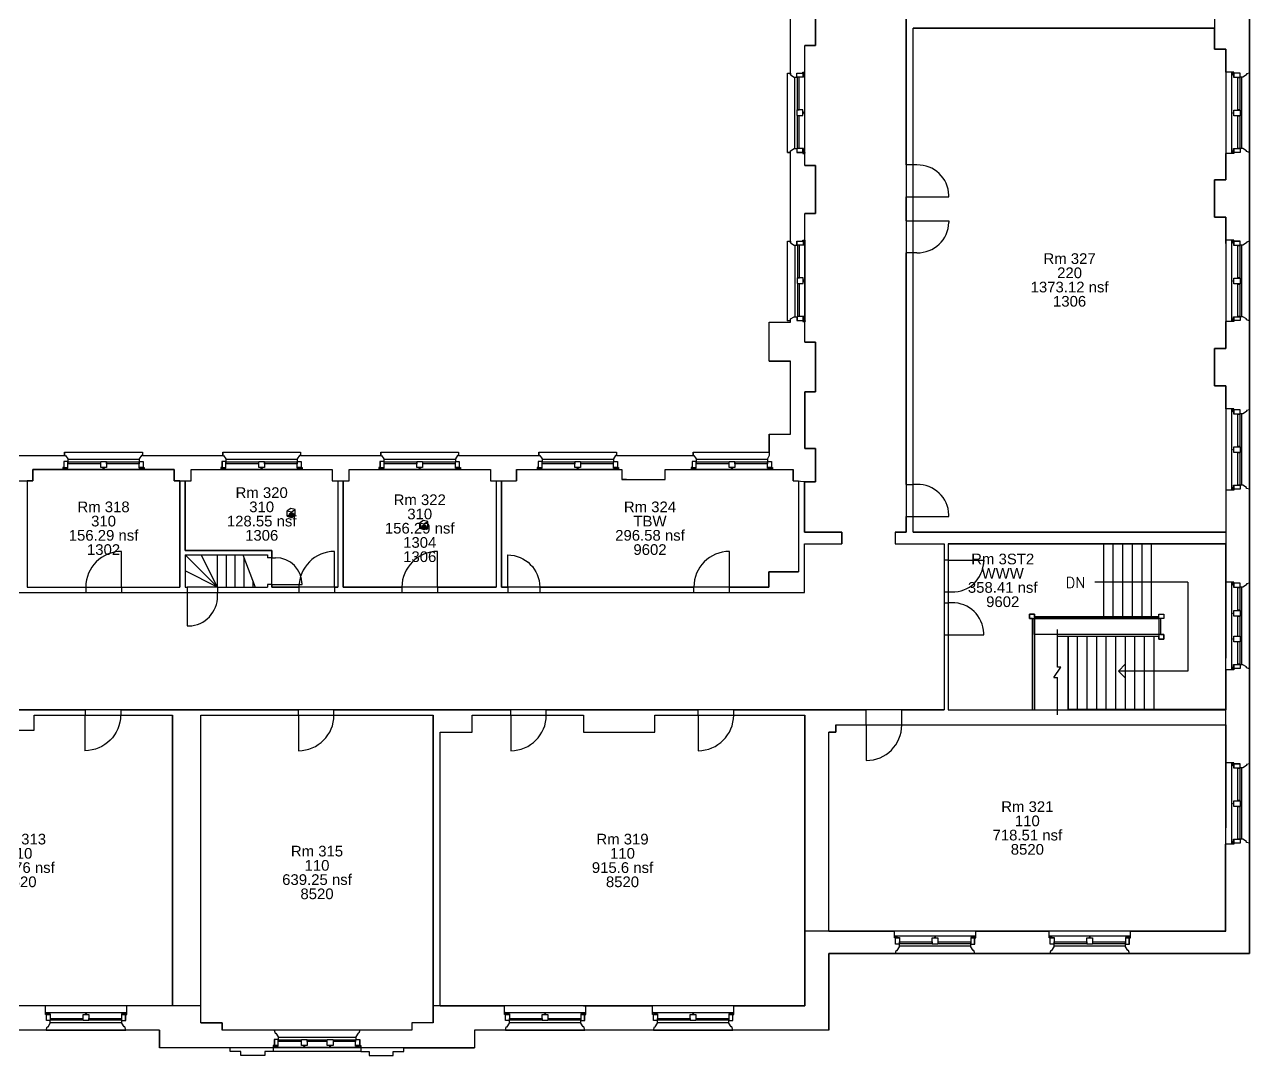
# Model space of a CAD drawing. Header units: inches. Extents: x -4320 to 3948, y 668 to 3074.
# Drawn here: x 2570 to 3948, y 668 to 1827 of the extents above; entities that cross this region are included whole.
import ezdxf

# ---------------------------------------------------------------- set-up
doc = ezdxf.new("R2010")
doc.units = ezdxf.units.IN
doc.header["$LTSCALE"] = 48
doc.header["$MEASUREMENT"] = 0
doc.layers.get('0').update_dxf_attribs({"linetype": 'CONTINUOUS'})
for name, color, linetype in [('BACKGRN', 7, 'CONTINUOUS'), ('DOORS', 7, 'CONTINUOUS'), ('STEP', 7, 'CONTINUOUS'), ('STEP-RAIL', 7, 'CONTINUOUS'), ('triGrossAreaLayer', 7, 'CONTINUOUS'), ('triHiddenItemLayer', 7, 'CONTINUOUS'), ('triLabelLayer', 7, 'CONTINUOUS'), ('triMeasuredGrossAreaLayer', 7, 'CONTINUOUS'), ('triSpaceLayer', 7, 'CONTINUOUS'), ('WNDW', 7, 'CONTINUOUS')]:
    doc.layers.add(name, color=color, linetype=linetype)
doc.styles.add('SIMPLEX', font='SIMPLEX')

# ---------------------------------------------------------------- blocks, each defined once
blk = doc.blocks.new('MUL')
for p, q in [((-1.1, 7.1), (-1.1, 9.2)), ((4.4, 7.1), (-1.1, 7.1)), ((-0.1, 8.5), (1.4, 8.5)), ((1.4, 8.5), (1.4, 8.3)), ((2.5, 7.7), (2.5, 7.6)), ((2.5, 7.6), (4.4, 7.6)), ((4.4, 7.6), (4.4, 7.1))]:
    blk.add_line(p, q)
blk.add_lwpolyline([(0, 0), (0, 7), (4.4, 7), (4.4, 0)], close=True)
for centre, radius, start, end in [((-0.9, 8.4), 0.796, 2.6497, 104.9077), ((1.4, 7.7), 0.61, 26.6521, 89.7021), ((2.4, 8.2), 0.509, 208.9058, 273.9499)]:
    blk.add_arc(centre, radius, start, end)
blk = doc.blocks.new('CEN-MUL')
for p, q in [((-1.2, 7.1), (-1.2, 7)), ((-1.2, 7), (1.2, 7)), ((-0.2, 7.9), (-0.2, 7.7)), ((-0.2, 7.9), (0.2, 7.9)), ((0.2, 7.9), (0.2, 7.7)), ((1.2, 7.1), (1.2, 7))]:
    blk.add_line(p, q)
blk.add_lwpolyline([(-3.2, 0), (-3.2, 7), (3.2, 7), (3.2, 0)], close=True)
for centre, radius, start, end in [((-1.2, 7.7), 0.509, 266.0501, 331.0942), ((-0.2, 7.1), 0.61, 90.2979, 153.3479), ((0.2, 7.1), 0.61, 26.6521, 89.7021), ((1.2, 7.7), 0.509, 208.9058, 273.9499)]:
    blk.add_arc(centre, radius, start, end)
blk = doc.blocks.new('WIN-7-5')
at = {"layer": 'WNDW'}
for p, q in [((-90.1, 2.2), (1.1, 2.2)), ((-84.6, -9), (-4.4, -9))]:
    blk.add_line(p, q, dxfattribs=at)
for points in [[(-84.4, -6.5), (-84.4, -4.4), (-47.9, -4.4), (-47.9, -6.5)], [(-41.1, -6.5), (-41.1, -4.4), (-4.6, -4.4), (-4.6, -6.5)]]:
    blk.add_lwpolyline(points, close=True, dxfattribs=at)
for name, p in [('MUL', (-89, -7)), ('CEN-MUL', (-44.5, -7))]:
    blk.add_blockref(name, p, dxfattribs=at)
at = {"layer": 'WNDW', "xscale": -1}
blk.add_blockref('MUL', (0, -7), dxfattribs=at)
blk = doc.blocks.new('DL36')
for p, q in [((0, 40), (1.8, 40)), ((0, 0), (0, 40)), ((36, 4), (36, 0))]:
    blk.add_line(p, q)
blk.add_arc((0.8, 4.9), 35.1, 358.5905, 88.5203)
blk = doc.blocks.new('DL40')
blk.add_line((0, 0), (0, 40))
blk.add_arc((0, 0), 40, 0, 90)
blk = doc.blocks.new('DR40')
blk.add_line((0, 0), (0, 40))
blk.add_arc((0, 0), 40, 90, 180)
blk = doc.blocks.new('DR36')
for p, q in [((0, 40), (-1.8, 40)), ((0, 0), (0, 40)), ((-36, 4), (-36, 0))]:
    blk.add_line(p, q)
blk.add_arc((-0.8, 4.9), 35.1, 91.4797, 181.4095)
blk = doc.blocks.new('DR34')
for p, q in [((0, 37.8), (-1.7, 37.8)), ((0, 0), (0, 37.8)), ((-34, 3.8), (-34, 0))]:
    blk.add_line(p, q)
blk.add_arc((-0.8, 4.6), 33.2, 91.4797, 181.4095)
blk = doc.blocks.new('DR30')
for p, q in [((0, 34), (-1.75, 34)), ((0, 0), (0, 34)), ((-30, 0), (-30, 4))]:
    blk.add_line(p, q)
blk.add_arc((0, 4), 30, 90, 180)
blk = doc.blocks.new('TRGA_TriRefBlock')
h = blk.add_hatch(color=4)
h.dxf.hatch_style = 1
h.paths.add_polyline_path([(4.8, 1.8), (2.4, 2.5), (2.4, -0.6), (4.8, -1.3)])
h.paths.add_polyline_path([(7, 3.1), (4.8, 1.8), (4.8, -1.3), (7, 0)])
h.paths.add_polyline_path([(7, 3.1), (4.8, 3.7), (4.8, 1.8)])
h.paths.add_polyline_path([(4.8, 3.7), (4.6, 3.7), (2.4, 2.5), (4.8, 1.8)])
for points in [[(0, 0), (4.8, -1.3), (9.2, 1.2), (9.2, 7.5), (4.3, 8.8), (0, 6.3), (4.8, 5), (9.2, 7.5)], [(0, 0), (0, 6.3)], [(2.4, 1.4), (0, 0)], [(2.4, 2.5), (2.4, -0.6), (4.8, -1.3), (4.8, 1.8), (7, 3.1), (7, 0), (4.8, -1.3)], [(2.4, 2.5), (2.4, -0.6)], [(4.8, 5), (4.8, -1.3)], [(7, 3.1), (7, 0)], [(9.2, 1.2), (7, 1.8)]]:
    blk.add_lwpolyline(points)
blk.add_lwpolyline([(2.4, 2.5), (4.8, 1.8), (7, 3.1), (4.6, 3.7)], close=True)

msp = doc.modelspace()

# ---------------------------------------------------------------- linework, layer by layer
for points in [[(3428.2, 1772.4), (3431.7, 1772.3), (3431.7, 1770.4), (3435.7, 1767.9), (3438.7, 1767.9), (3438.7, 1772.3), (3445.6, 1772.3), (3445.6, 1773.4), (3447.7, 1773.4)], [(3947.7, 1772.4), (3944.2, 1771.4), (3944.2, 1770.4), (3940.2, 1767.9), (3937.2, 1767.9), (3937.2, 1772.3), (3930.2, 1772.3), (3930.2, 1773.4), (3921.2, 1773.4)], [(3428.2, 1683), (3431.7, 1683.1), (3431.7, 1685), (3435.7, 1687.5), (3438.7, 1687.5), (3438.7, 1683.1), (3445.6, 1683.1), (3445.6, 1681.9), (3447.7, 1681.9)], [(3947.7, 1683), (3944.2, 1684), (3944.2, 1685), (3940.2, 1687.5), (3937.2, 1687.5), (3937.2, 1683.1), (3930.2, 1683.1), (3930.2, 1681.9), (3921.2, 1681.9)], [(3428.2, 1583.4), (3431.7, 1583.3), (3431.7, 1581.4), (3435.7, 1578.9), (3438.7, 1578.9), (3438.7, 1583.3), (3445.6, 1583.3), (3445.6, 1584.4), (3447.7, 1584.4)], [(3947.7, 1583.4), (3944.2, 1582.4), (3944.2, 1581.4), (3940.2, 1578.9), (3937.2, 1578.9), (3937.2, 1583.3), (3930.2, 1583.3), (3930.2, 1584.4), (3921.2, 1584.4)], [(3428.2, 1494), (3431.7, 1494.1), (3431.7, 1496), (3435.7, 1498.5), (3438.7, 1498.5), (3438.7, 1494.1), (3445.6, 1494.1), (3445.6, 1492.9), (3447.7, 1492.9)], [(3947.7, 1494), (3944.2, 1495), (3944.2, 1496), (3940.2, 1498.5), (3937.2, 1498.5), (3937.2, 1494.1), (3930.2, 1494.1), (3930.2, 1492.9), (3921.2, 1492.9)], [(3947.7, 1393.9), (3944.2, 1392.9), (3944.2, 1391.9), (3940.2, 1389.4), (3937.2, 1389.4), (3937.2, 1393.8), (3930.2, 1393.8), (3930.2, 1394.9), (3921.2, 1394.9)], [(2615.4, 1346.3), (2615.4, 1342.6), (2616.4, 1342.6), (2618.9, 1338.8), (2618.9, 1335.8), (2614.5, 1335.8), (2614.5, 1328.8), (2613.4, 1328.8), (2613.4, 1326.6)], [(2702.8, 1346.3), (2702.8, 1342.6), (2701.8, 1342.6), (2699.3, 1338.8), (2699.3, 1335.8), (2703.7, 1335.8), (2703.7, 1328.8), (2704.9, 1328.8), (2704.9, 1326.6)], [(2793.2, 1346.3), (2793.2, 1342.6), (2794.2, 1342.6), (2796.7, 1338.8), (2796.7, 1335.8), (2792.3, 1335.8), (2792.3, 1328.8), (2791.1, 1328.8), (2791.1, 1326.6)], [(2880.5, 1346.3), (2880.5, 1342.6), (2879.5, 1342.6), (2877, 1338.8), (2877, 1335.8), (2881.4, 1335.8), (2881.4, 1328.8), (2882.6, 1328.8), (2882.6, 1326.6)], [(2970.9, 1346.3), (2970.9, 1342.6), (2971.9, 1342.6), (2974.4, 1338.8), (2974.4, 1335.8), (2970, 1335.8), (2970, 1328.8), (2968.9, 1328.8), (2968.9, 1326.6)], [(3058.3, 1346.3), (3058.3, 1342.6), (3057.3, 1342.6), (3054.8, 1338.8), (3054.8, 1335.8), (3059.2, 1335.8), (3059.2, 1328.8), (3060.4, 1328.8), (3060.4, 1326.6)], [(3148.7, 1346.3), (3148.7, 1342.6), (3149.7, 1342.6), (3152.2, 1338.8), (3152.2, 1335.8), (3147.8, 1335.8), (3147.8, 1328.8), (3146.6, 1328.8), (3146.6, 1326.6)], [(3236, 1346.3), (3236, 1342.6), (3235, 1342.6), (3232.5, 1338.8), (3232.5, 1335.8), (3236.9, 1335.8), (3236.9, 1328.8), (3238.1, 1328.8), (3238.1, 1326.6)], [(3322, 1346.3), (3322, 1342.6), (3323, 1342.6), (3325.5, 1338.8), (3325.5, 1335.8), (3321.1, 1335.8), (3321.1, 1328.8), (3319.9, 1328.8), (3319.9, 1326.6)], [(3407.7, 1342.6), (3407.7, 1342.6), (3407.7, 1342.6), (3405.8, 1338.8), (3405.8, 1335.8), (3410.3, 1335.8), (3410.3, 1328.8), (3411.4, 1328.8), (3411.4, 1326.6)], [(2579.8, 1313.9), (2579.8, 1326.6)], [(2757.6, 1313.9), (2757.6, 1326.6)], [(3947.7, 1304.5), (3944.2, 1305.5), (3944.2, 1306.5), (3940.2, 1309), (3937.2, 1309), (3937.2, 1304.6), (3930.2, 1304.6), (3930.2, 1303.4), (3921.2, 1303.4)], [(3947.7, 1199), (3944.2, 1198), (3944.2, 1197), (3940.2, 1194.5), (3937.2, 1194.5), (3937.2, 1198.9), (3930.2, 1198.9), (3930.2, 1200.1), (3921.2, 1200.1)], [(3934.6, 1139.3), (3934.6, 1161.7), (3936.7, 1161.7), (3936.7, 1139.3)], [(3936.7, 1107.7), (3934.6, 1107.7), (3934.6, 1132.8)], [(3936.7, 1132.8), (3936.7, 1107.7)], [(3947.7, 1102.7), (3944.2, 1103.7), (3944.2, 1104.7), (3940.2, 1107.2), (3937.2, 1107.2), (3937.2, 1102.8), (3930.2, 1102.8), (3930.2, 1101.6), (3921.2, 1101.6)], [(3947.7, 995.9), (3944.2, 994.9), (3944.2, 993.9), (3940.2, 991.4), (3937.2, 991.4), (3937.2, 995.8), (3930.2, 995.8), (3930.2, 996.9), (3920.7, 996.9)], [(3947.7, 906.5), (3944.2, 907.5), (3944.2, 908.5), (3940.2, 911), (3937.2, 911), (3937.2, 906.6), (3930.2, 906.6), (3930.2, 905.4), (3920.7, 905.4)], [(3549.5, 782.6), (3550.5, 786.1), (3551.5, 786.1), (3554, 790.1), (3554, 793.1), (3549.6, 793.1), (3549.6, 800.1), (3548.4, 800.1), (3548.4, 807.6)], [(3638.8, 782.6), (3637.8, 786.1), (3636.8, 786.1), (3634.3, 790.1), (3634.3, 793.1), (3638.8, 793.1), (3638.8, 800.1), (3639.9, 800.1), (3639.9, 807.6)], [(3723.4, 782.6), (3724.4, 786.1), (3725.4, 786.1), (3727.9, 790.1), (3727.9, 793.1), (3723.4, 793.1), (3723.4, 800.1), (3722.3, 800.1), (3722.3, 807.6)], [(3812.7, 782.6), (3811.7, 786.1), (3810.7, 786.1), (3808.2, 790.1), (3808.2, 793.1), (3812.6, 793.1), (3812.6, 800.1), (3813.8, 800.1), (3813.8, 807.6)], [(2594.8, 696.6), (2595.8, 700.1), (2596.8, 700.1), (2599.3, 704.1), (2599.3, 707.1), (2594.9, 707.1), (2594.9, 714.1), (2593.8, 714.1), (2593.8, 723.6)], [(2684.2, 696.6), (2683.2, 700.1), (2682.2, 700.1), (2679.7, 704.1), (2679.7, 707.1), (2684.1, 707.1), (2684.1, 714.1), (2685.3, 714.1), (2685.3, 723.6)], [(3111, 696.6), (3112, 700.1), (3113, 700.1), (3115.5, 704.1), (3115.5, 707.1), (3111.1, 707.1), (3111.1, 714.1), (3109.9, 714.1), (3109.9, 723.6)], [(3200.3, 696.6), (3199.3, 700.1), (3198.3, 700.1), (3195.8, 704.1), (3195.8, 707.1), (3200.3, 707.1), (3200.3, 714.1), (3201.4, 714.1), (3201.4, 723.6)], [(3277.5, 696.6), (3278.5, 700.1), (3279.5, 700.1), (3282, 704.1), (3282, 707.1), (3277.6, 707.1), (3277.6, 714.1), (3276.4, 714.1), (3276.4, 723.6)], [(3366.8, 696.6), (3365.8, 700.1), (3364.8, 700.1), (3362.3, 704.1), (3362.3, 707.1), (3366.8, 707.1), (3366.8, 714.1), (3367.9, 714.1), (3367.9, 723.6)], [(2851, 696.6), (2852, 693.1), (2853, 693.1), (2855.5, 689.1), (2855.5, 686.1), (2851.1, 686.1), (2851.1, 679.1), (2849.9, 679.1), (2849.9, 672.6)], [(2947.3, 696.6), (2946.3, 693.1), (2945.3, 693.1), (2942.8, 689.1), (2942.8, 686.1), (2947.3, 686.1), (2947.3, 679.1), (2948.4, 679.1), (2948.4, 672.6)], [(2910.7, 683.5), (2888.3, 683.5), (2888.3, 685.6), (2910.7, 685.6)], [(2917.2, 685.6), (2942.3, 685.6)], [(2942.3, 685.6), (2942.3, 683.5), (2917.2, 683.5)]]:
    msp.add_lwpolyline(points)
for points in [[(3936.7, 1168.5), (3934.6, 1168.5), (3934.6, 1194.2), (3936.7, 1194.2)], [(3705.8, 1159.1), (3705.8, 1164.2), (3700.3, 1164.2), (3700.3, 1159.1)], [(3845.8, 1159.1), (3845.8, 1164.2), (3851.3, 1164.2), (3851.3, 1159.1)], [(3845.8, 1141.1), (3845.8, 1136), (3851.3, 1136), (3851.3, 1141.1)], [(2881.5, 685.6), (2881.5, 683.5), (2855.8, 683.5), (2855.8, 685.6)]]:
    msp.add_lwpolyline(points, close=True)
at = {"linetype": 'Continuous'}
msp.add_lwpolyline([(3845.8, 1141.1), (3705.8, 1141.1), (3705.8, 1159.1), (3845.8, 1159.1)], close=True, dxfattribs=at)
at = {"layer": 'BACKGRN'}
for p, q in [((3561.7, 1669.2), (3561.7, 1960.4)), ((3431.7, 1770.4), (3431.7, 1874)), ((3947.7, 1772.4), (3947.7, 1875.5)), ((3459.8, 1857.4), (3459.8, 1803.4)), ((3908.2, 1822.9), (3569.7, 1822.9)), ((3569.7, 1669.2), (3569.7, 1822.9)), ((3908.2, 1799.4), (3908.2, 1822.9)), ((3459.8, 1803.4), (3447.8, 1803.4)), ((3447.8, 1773.4), (3447.8, 1803.4)), ((3921.2, 1799.4), (3908.2, 1799.4)), ((3921.2, 1773.4), (3921.2, 1799.4)), ((3431.7, 1581.4), (3431.7, 1685)), ((3447.7, 1668.4), (3447.7, 1681.9)), ((3921.2, 1652.4), (3921.2, 1681.9)), ((3947.7, 1583.4), (3947.7, 1683)), ((3447.7, 1668.4), (3459.7, 1668.4)), ((3459.7, 1668.4), (3459.7, 1614.4)), ((3569.7, 1669.2), (3561.7, 1669.2)), ((3908.2, 1610.4), (3908.2, 1652.4)), ((3908.2, 1652.4), (3921.2, 1652.4)), ((3561.7, 1606.2), (3561.7, 1633.2)), ((3561.7, 1633.2), (3569.7, 1633.2)), ((3569.7, 1606.2), (3569.7, 1633.2)), ((3447.7, 1584.4), (3447.7, 1614.4)), ((3459.7, 1614.4), (3447.7, 1614.4)), ((3561.7, 1606.2), (3569.7, 1606.2)), ((3921.2, 1610.4), (3908.2, 1610.4)), ((3921.2, 1580.9), (3921.2, 1610.4)), ((3569.7, 1570.2), (3561.7, 1570.2)), ((3561.7, 1310), (3561.7, 1570.2)), ((3569.7, 1310), (3569.7, 1570.2)), ((3407.7, 1448.3), (3407.7, 1492.3)), ((3407.7, 1492.3), (3431.7, 1492.3)), ((3431.7, 1492.3), (3431.7, 1496)), ((3447.7, 1469.9), (3447.7, 1492.9)), ((3921.2, 1462.9), (3921.2, 1492.9)), ((3947.7, 1393.9), (3947.7, 1494)), ((3447.7, 1469.9), (3459.7, 1469.9)), ((3459.7, 1469.9), (3459.7, 1413.9)), ((3908.2, 1420.9), (3908.2, 1462.9)), ((3908.2, 1462.9), (3921.2, 1462.9)), ((3407.7, 1448.3), (3431.7, 1448.3)), ((3431.7, 1366.6), (3431.7, 1448.3)), ((3921.2, 1420.9), (3908.2, 1420.9)), ((3921.2, 1394.9), (3921.2, 1420.9)), ((3459.7, 1413.9), (3447.7, 1413.9)), ((3447.7, 1413.9), (3447.7, 1350.4)), ((3407.7, 1366.6), (3431.7, 1366.6)), ((3407.7, 1366.6), (3407.7, 1342.6)), ((3447.7, 1350.4), (3459.7, 1350.4)), ((3459.7, 1350.4), (3459.7, 1312.9)), ((2525, 1342.6), (2615.4, 1342.6)), ((2702.8, 1342.6), (2793.2, 1342.6)), ((2880.5, 1342.6), (2970.9, 1342.6)), ((3058.3, 1342.6), (3148.7, 1342.6)), ((3236, 1342.6), (3323, 1342.6)), ((2579.8, 1326.6), (2613.4, 1326.6)), ((2704.9, 1326.6), (2738.6, 1326.6)), ((2738.6, 1326.6), (2738.6, 1313.9)), ((2757.6, 1326.6), (2791.1, 1326.6)), ((2882.6, 1326.6), (2916.3, 1326.6)), ((2916.3, 1326.6), (2916.3, 1313.9)), ((2935.3, 1326.6), (2968.9, 1326.6)), ((2935.3, 1313.9), (2935.3, 1326.6)), ((3060.4, 1326.6), (3094.1, 1326.6)), ((3094.1, 1326.6), (3094.1, 1313.9)), ((3123.6, 1326.6), (3146.6, 1326.6)), ((3123.6, 1326.6), (3123.6, 1313.9)), ((3238.1, 1326.6), (3242.1, 1326.6)), ((3242.1, 1326.6), (3242.1, 1315.6)), ((3290.8, 1326.6), (3319.9, 1326.6)), ((3290.8, 1315.6), (3290.8, 1326.6)), ((3411.4, 1326.6), (3434.7, 1326.6)), ((3434.7, 1313.9), (3434.7, 1326.6)), ((2573.3, 1313.9), (2573.3, 1194.6)), ((2573.3, 1313.9), (2579.8, 1313.9)), ((2738.6, 1313.9), (2745.1, 1313.9)), ((2745.1, 1313.9), (2745.1, 1194.6)), ((2751.1, 1313.9), (2751.1, 1235.6)), ((2751.1, 1313.9), (2757.6, 1313.9)), ((2916.3, 1313.9), (2922.8, 1313.9)), ((2922.8, 1313.9), (2922.8, 1194.6)), ((2928.8, 1313.9), (2928.8, 1194.6)), ((2928.8, 1313.9), (2935.3, 1313.9)), ((3094.1, 1313.9), (3100.6, 1313.9)), ((3100.6, 1313.9), (3100.6, 1194.6)), ((3106.6, 1313.9), (3106.6, 1194.6)), ((3106.6, 1313.9), (3123.6, 1313.9)), ((3242.1, 1315.6), (3290.8, 1315.6)), ((3434.7, 1313.9), (3440.7, 1313.9)), ((3440.7, 1313.9), (3440.7, 1211.6)), ((3459.7, 1312.9), (3447.2, 1312.9)), ((3447.2, 1312.9), (3447.2, 1256.4)), ((3561.7, 1310), (3569.7, 1310)), ((3921.2, 1303.4), (3921.2, 1256.4)), ((3947.7, 1199), (3947.7, 1304.5)), ((3561.7, 1256.4), (3561.7, 1274)), ((3561.7, 1274), (3569.7, 1274)), ((3569.7, 1256.4), (3569.7, 1274)), ((3447.2, 1256.4), (3489.4, 1256.4)), ((3489.4, 1256.4), (3489.4, 1243.1)), ((3549.4, 1256.4), (3549.4, 1243.1)), ((3549.4, 1256.4), (3561.7, 1256.4)), ((3569.7, 1256.4), (3921.2, 1256.4)), ((3447.2, 1188.6), (3447.2, 1243.1)), ((3447.2, 1243.1), (3489.4, 1243.1)), ((3549.4, 1243.1), (3604.2, 1243.1)), ((3604.2, 1243.1), (3604.2, 1224.9)), ((3608.9, 1243.1), (3608.9, 1224.9)), ((3608.9, 1243.1), (3921.2, 1243.1)), ((3921.2, 1243.1), (3921.2, 1200.1)), ((2751.1, 1235.6), (2848.5, 1235.6)), ((2751.1, 1230.6), (2843.5, 1230.6)), ((2751.1, 1230.6), (2751.1, 1194.6)), ((2843.5, 1230.6), (2843.5, 1227.5)), ((2848.5, 1227.5), (2843.5, 1227.5)), ((2848.5, 1235.6), (2848.5, 1227.5)), ((3608.9, 1224.9), (3604.2, 1224.9)), ((3407.3, 1194.6), (3407.3, 1211.6)), ((3407.3, 1211.6), (3440.7, 1211.6)), ((2504.7, 1188.6), (2639.2, 1188.6)), ((2573.3, 1194.6), (2639.2, 1194.6)), ((2639.2, 1194.6), (2639.2, 1188.6)), ((2679.2, 1194.6), (2679.2, 1188.6)), ((2679.2, 1194.6), (2745.1, 1194.6)), ((2679.2, 1188.6), (2753.3, 1188.6)), ((2751.1, 1194.6), (2753.3, 1194.6)), ((2753.3, 1194.6), (2753.3, 1188.6)), ((2787.3, 1194.6), (2843.5, 1194.6)), ((2787.3, 1194.6), (2787.3, 1188.6)), ((2787.3, 1188.6), (2878.9, 1188.6)), ((2843.5, 1197.5), (2843.5, 1194.6)), ((2848.5, 1197.5), (2843.5, 1197.5)), ((2848.5, 1197.5), (2848.5, 1194.6)), ((2848.5, 1194.6), (2878.9, 1194.6)), ((2878.9, 1194.6), (2878.9, 1188.6)), ((2918.9, 1194.6), (2918.9, 1188.6)), ((2918.9, 1194.6), (2922.8, 1194.6)), ((2918.9, 1188.6), (2994.7, 1188.6)), ((2928.8, 1194.6), (2994.7, 1194.6)), ((2994.7, 1194.6), (2994.7, 1188.6)), ((3034.7, 1194.6), (3034.7, 1188.6)), ((3034.7, 1194.6), (3100.6, 1194.6)), ((3034.7, 1188.6), (3113.6, 1188.6)), ((3106.6, 1194.6), (3113.6, 1194.6)), ((3113.6, 1194.6), (3113.6, 1188.6)), ((3149.6, 1194.6), (3149.6, 1188.6)), ((3149.6, 1194.6), (3322.9, 1194.6)), ((3149.6, 1188.6), (3322.9, 1188.6)), ((3322.9, 1188.6), (3322.9, 1194.6)), ((3362.9, 1194.6), (3407.3, 1194.6)), ((3362.9, 1188.6), (3362.9, 1194.6)), ((3362.9, 1188.6), (3447.2, 1188.6)), ((3608.9, 1188.9), (3604.2, 1188.9)), ((3604.2, 1188.9), (3604.2, 1176.9)), ((3608.9, 1188.9), (3608.9, 1176.9)), ((3604.2, 1176.9), (3608.9, 1176.9)), ((3604.2, 1140.9), (3604.2, 1056.6)), ((3604.2, 1140.9), (3608.9, 1140.9)), ((3608.9, 1140.9), (3608.9, 1056.6)), ((3947.7, 995.9), (3947.7, 1102.7)), ((3921.2, 1101.6), (3921.2, 1056.6)), ((2484.9, 1056.6), (2638.9, 1056.6)), ((2581.2, 1033.6), (2581.2, 1050.6)), ((2581.2, 1050.6), (2638.9, 1050.6)), ((2638.9, 1050.6), (2638.9, 1056.6)), ((2678.9, 1056.6), (2878.3, 1056.6)), ((2678.9, 1050.6), (2678.9, 1056.6)), ((2678.9, 1050.6), (2736.6, 1050.6)), ((2736.6, 723.6), (2736.6, 1050.6)), ((2768.6, 704.6), (2768.6, 1050.6)), ((2768.6, 1050.6), (2878.3, 1050.6)), ((2878.3, 1050.6), (2878.3, 1056.6)), ((2918.3, 1050.6), (2918.3, 1056.6)), ((2918.3, 1056.6), (3117, 1056.6)), ((2918.3, 1050.6), (3029.7, 1050.6)), ((3029.7, 704.6), (3029.7, 1050.6)), ((3073.7, 1031.6), (3073.7, 1050.6)), ((3073.7, 1050.6), (3117, 1050.6)), ((3117, 1050.6), (3117, 1056.6)), ((3157, 1050.6), (3157, 1056.6)), ((3157, 1056.6), (3327.7, 1056.6)), ((3157, 1050.6), (3198.9, 1050.6)), ((3198.9, 1050.6), (3198.9, 1031.6)), ((3278.9, 1031.6), (3278.9, 1050.6)), ((3278.9, 1050.6), (3327.7, 1050.6)), ((3327.7, 1050.6), (3327.7, 1056.6)), ((3367.7, 1050.6), (3367.7, 1056.6)), ((3367.7, 1056.6), (3516.7, 1056.6)), ((3367.7, 1050.6), (3447.7, 1050.6)), ((3447.7, 723.6), (3447.7, 1050.6)), ((3516.7, 1039.6), (3516.7, 1056.6)), ((3556.7, 1056.6), (3604.2, 1056.6)), ((3556.7, 1039.6), (3556.7, 1056.6)), ((3608.9, 1056.6), (3921.2, 1056.6)), ((2537.7, 1033.6), (2581.2, 1033.6)), ((3482.7, 1039.6), (3516.7, 1039.6)), ((3482.7, 1039.6), (3482.7, 1031.6)), ((3556.7, 1039.6), (3921.2, 1039.6)), ((3921.2, 1039.6), (3921.2, 996.9)), ((3037.7, 723.6), (3037.7, 1031.6)), ((3037.7, 1031.6), (3073.7, 1031.6)), ((3198.9, 1031.6), (3278.9, 1031.6)), ((3198.9, 1031.6), (3234.9, 1031.6)), ((3474.7, 807.6), (3474.7, 1031.6)), ((3482.7, 1031.6), (3474.7, 1031.6)), ((3920.7, 807.6), (3920.7, 905.4)), ((3947.7, 782.6), (3947.7, 906.5)), ((3474.7, 807.6), (3548.4, 807.6)), ((3639.9, 807.6), (3722.3, 807.6)), ((3722.3, 807.6), (3721.8, 807.6)), ((3813.8, 807.6), (3921.2, 807.6)), ((3474.7, 782.6), (3549.5, 782.6)), ((3474.7, 696.6), (3474.7, 782.6)), ((3638.8, 782.6), (3723.4, 782.6)), ((3812.7, 782.6), (3947.7, 782.6)), ((2593.8, 723.6), (2519.8, 723.6)), ((2736.6, 723.6), (2685.3, 723.6)), ((3037.7, 723.6), (3109.9, 723.6)), ((3198.9, 723.6), (3276.4, 723.6)), ((3201.4, 723.6), (3234.9, 723.6)), ((3367.9, 723.6), (3447.7, 723.6)), ((2768.6, 704.6), (2792.6, 704.6)), ((2792.6, 704.6), (2792.6, 696.6)), ((3029.7, 704.6), (3005.7, 704.6)), ((3005.7, 704.6), (3005.7, 696.6)), ((2594.8, 696.6), (2518.7, 696.6)), ((2722.2, 696.6), (2684.2, 696.6)), ((2722.2, 696.6), (2722.2, 676.6)), ((2851, 696.6), (2792.6, 696.6)), ((3005.7, 696.6), (2947.3, 696.6)), ((3076.2, 696.6), (3076.2, 676.6)), ((3111, 696.6), (3076.2, 696.6)), ((3474.7, 696.6), (3200.3, 696.6)), ((2801.7, 676.6), (2722.2, 676.6)), ((2801.7, 672.6), (2801.7, 676.6)), ((2996.7, 676.6), (3076.2, 676.6)), ((2996.7, 672.6), (2996.7, 676.6)), ((2813.7, 672.6), (2801.7, 672.6)), ((2813.7, 667.9), (2813.7, 672.6)), ((2840.7, 667.9), (2813.7, 667.9)), ((2849.9, 672.6), (2840.7, 672.6)), ((2840.7, 672.6), (2840.7, 667.9)), ((2948.4, 672.6), (2957.7, 672.6)), ((2957.7, 672.6), (2957.7, 667.9)), ((2957.7, 667.9), (2984.7, 667.9)), ((2984.7, 672.6), (2996.7, 672.6)), ((2984.7, 667.9), (2984.7, 672.6))]:
    msp.add_line(p, q, dxfattribs=at)
at = {"layer": 'BACKGRN', "linetype": 'Continuous'}
for p, q in [((3238.1, 1326.6), (3242.1, 1326.6)), ((3247.1, 1315.6), (3242.1, 1315.6))]:
    msp.add_line(p, q, dxfattribs=at)
at = {"layer": 'STEP'}
for p, q in [((3783.5, 1242.1), (3783.5, 1161.1)), ((3794.2, 1242.1), (3794.2, 1161.1)), ((3805, 1242.1), (3805, 1161.1)), ((3815.7, 1242.1), (3815.7, 1161.1)), ((3826.5, 1242.1), (3826.5, 1161.1)), ((3837.2, 1242.1), (3837.2, 1161.1)), ((2787.3, 1194.6), (2751.1, 1230.6)), ((2787.3, 1194.6), (2769.1, 1230.7)), ((2787.3, 1194.6), (2787.3, 1230.6)), ((2797.3, 1194.6), (2797.3, 1230.6)), ((2807.3, 1194.6), (2807.3, 1230.6)), ((2815.9, 1230.6), (2829.5, 1194.6)), ((2817.3, 1194.6), (2817.3, 1226.9)), ((2787.3, 1194.6), (2751.1, 1212.6)), ((2827.3, 1194.6), (2827.3, 1200.6)), ((3878.3, 1200.1), (3773.6, 1200.1)), ((2787.3, 1194.6), (2753.3, 1194.6)), ((3731.7, 1104.3), (3731.7, 1146.7)), ((3743.7, 1057.1), (3743.7, 1139.1)), ((3754.4, 1057.1), (3754.4, 1139.1)), ((3765.2, 1057.1), (3765.2, 1139.1)), ((3775.9, 1057.1), (3775.9, 1139.1)), ((3786.7, 1057.1), (3786.7, 1139.1)), ((3797.4, 1057.1), (3797.4, 1139.1)), ((3808.2, 1057.1), (3808.2, 1139.1)), ((3818.9, 1057.1), (3818.9, 1139.1)), ((3829.7, 1057.1), (3829.7, 1139.1)), ((3840.4, 1057.1), (3840.4, 1139.1)), ((3743.7, 1057.1), (3743.7, 1122.6)), ((3765.2, 1057.1), (3765.2, 1122.6)), ((3786.7, 1057.1), (3786.7, 1122.6)), ((3727.7, 1092.9), (3735.7, 1104.3)), ((3735.7, 1104.3), (3731.7, 1104.3)), ((3800.3, 1100.1), (3808.4, 1108.1)), ((3727.7, 1092.9), (3731.7, 1092.9)), ((3731.7, 1050.9), (3731.7, 1092.9)), ((3878.3, 1100.1), (3800.3, 1100.1)), ((3800.3, 1100.1), (3808.4, 1092))]:
    msp.add_line(p, q, dxfattribs=at)
at = {"layer": 'STEP', "linetype": 'Continuous'}
msp.add_line((3878.3, 1200.1), (3878.3, 1100.1), dxfattribs=at)
at = {"layer": 'STEP-RAIL'}
for p, q in [((3703.8, 1159.1), (3703.8, 1056.6)), ((3845.8, 1161.1), (3705.8, 1161.1)), ((3705.8, 1159.1), (3705.8, 1056.6)), ((3845.8, 1159.1), (3705.8, 1159.1)), ((3845.8, 1159.1), (3845.8, 1141.1)), ((3847.8, 1159.1), (3847.8, 1141.1)), ((3845.8, 1141.1), (3731.7, 1141.1)), ((3845.8, 1139.1), (3731.7, 1139.1))]:
    msp.add_line(p, q, dxfattribs=at)
at = {"layer": 'triGrossAreaLayer', "linetype": 'Continuous'}
for points in [[(3947.7, 2426.8), (3947.7, 782.6), (3474.7, 782.6), (3474.7, 782.6), (3474.7, 782.6), (3474.7, 782.6), (3474.7, 782.6), (3474.7, 782.6), (3474.7, 782.6), (3474.7, 782.6), (3474.7, 782.6), (3474.7, 782.6), (3474.7, 782.6), (3474.7, 782.6), (3474.7, 782.6), (3474.7, 782.6), (3474.7, 782.6), (3474.7, 782.6), (3474.7, 782.6), (3474.7, 696.6), (3076.2, 696.6), (3076.2, 676.6), (2722.2, 676.6), (2722.2, 696.6), (1564.2, 696.6)], [(2525, 1342.6), (2615.4, 1342.6), (2615.4, 1346.3), (2702.8, 1346.3), (2702.8, 1342.6), (2793.2, 1342.6), (2793.2, 1346.3), (2880.5, 1346.3), (2880.5, 1342.6), (2970.9, 1342.6), (2970.9, 1346.3), (3058.3, 1346.3), (3058.3, 1342.6), (3148.7, 1342.6), (3148.7, 1346.3), (3236, 1346.3), (3236, 1342.6), (3322, 1342.6), (3322, 1346.3), (3407.7, 1346.3), (3407.7, 1366.6), (3431.7, 1366.6), (3431.7, 1448.3), (3407.7, 1448.3), (3407.7, 1492.3), (3431.7, 1492.3), (3431.7, 1494.1), (3428.2, 1494), (3428.2, 1583.4), (3431.7, 1583.3), (3431.7, 1683.1), (3428.2, 1683), (3428.2, 1772.4), (3431.7, 1772.3), (3431.7, 1872.1)]]:
    msp.add_lwpolyline(points, dxfattribs=at)
at = {"layer": 'triMeasuredGrossAreaLayer', "linetype": 'Continuous'}
for points in [[(2560.8, 1313.9), (2579.8, 1313.9), (2579.8, 1326.6), (2738.6, 1326.6), (2738.6, 1313.9), (2757.6, 1313.9), (2757.6, 1326.6), (2916.3, 1326.6), (2916.3, 1313.9), (2935.3, 1313.9), (2935.3, 1326.6), (3094.1, 1326.6), (3094.1, 1313.9), (3123.6, 1313.9), (3123.6, 1326.6), (3242.1, 1326.6), (3242.1, 1315.6), (3290.8, 1315.6), (3290.8, 1326.6), (3434.7, 1326.6), (3434.7, 1313.9), (3459.7, 1312.9), (3459.7, 1350.4), (3447.7, 1350.4), (3447.7, 1413.9), (3459.7, 1413.9), (3459.7, 1469.9), (3447.7, 1469.9), (3447.7, 1614.4), (3459.7, 1614.4), (3459.7, 1668.4), (3447.7, 1668.4), (3447.7, 1803.4), (3459.8, 1803.4), (3459.8, 1857.4)], [(3908.2, 1841.4), (3908.2, 1799.4), (3921.2, 1799.4), (3921.2, 1652.4), (3908.2, 1652.4), (3908.2, 1610.4), (3921.2, 1610.4), (3921.2, 1462.9), (3908.2, 1462.9), (3908.2, 1420.9), (3921.2, 1420.9), (3920.7, 807.6), (3447.7, 807.6), (3447.7, 723.6), (3029.7, 723.6), (3029.7, 704.6), (3005.7, 704.6), (3005.7, 696.6), (2792.6, 696.6), (2792.6, 704.6), (2768.6, 704.6), (2768.6, 723.6), (2393.9, 723.6)]]:
    msp.add_lwpolyline(points, dxfattribs=at)
at = {"layer": 'triSpaceLayer', "linetype": 'Continuous'}
for points in [[(2443.9, 2239.7), (3285.5, 2239.7), (3285.3, 2378.9), (3290.8, 2378.9), (3290.8, 2407.6), (3374.8, 2407.6), (3374.8, 2391.6), (3398.8, 2391.6), (3398.8, 2239.7), (3561.7, 2239.7), (3561.7, 2014.9), (3526.7, 2015), (3526.7, 2006.4), (3561.7, 2006.4), (3561.7, 1256.4), (3549.4, 1256.4), (3549.4, 1243.1), (3604.2, 1243.1), (3604.2, 1056.6), (2444.9, 1056.6)], [(2407.9, 1188.6), (3447.2, 1188.6), (3447.2, 1243.1), (3489.4, 1243.1), (3489.4, 1256.4), (3447.2, 1256.4), (3447.2, 1312.9), (3459.7, 1312.9), (3459.7, 1350.4), (3447.7, 1350.4), (3447.7, 1413.9), (3459.7, 1413.9), (3459.7, 1469.9), (3447.7, 1469.9), (3447.7, 1614.4), (3459.7, 1614.4), (3459.7, 1668.4), (3447.7, 1668.4), (3447.8, 1803.4), (3459.8, 1803.4), (3459.8, 1857.4)], [(3106.6, 1313.9), (3123.6, 1313.9), (3123.6, 1326.6), (3242.1, 1326.6), (3242.1, 1315.6), (3290.8, 1315.6), (3290.8, 1326.6), (3434.7, 1326.6), (3434.7, 1313.9), (3440.7, 1313.9), (3440.7, 1211.6), (3407.3, 1211.6), (3407.3, 1194.6), (3106.6, 1194.6), (3106.6, 1313.9)]]:
    msp.add_lwpolyline(points, dxfattribs=at)
for points in [[(3569.7, 1822.9), (3908.2, 1822.9), (3908.2, 1799.4), (3921.2, 1799.4), (3921.2, 1652.4), (3908.2, 1652.4), (3908.2, 1610.4), (3921.2, 1610.4), (3921.2, 1462.9), (3908.2, 1462.9), (3908.2, 1420.9), (3921.2, 1420.9), (3921.2, 1256.4), (3569.7, 1256.4), (3569.7, 1822.9)], [(2579.8, 1326.6), (2579.8, 1313.9), (2573.3, 1313.9), (2573.3, 1194.6), (2745.1, 1194.6), (2745.1, 1313.9), (2738.6, 1313.9), (2738.6, 1326.6), (2579.8, 1326.6)], [(2757.6, 1326.6), (2916.3, 1326.6), (2916.3, 1313.9), (2922.8, 1313.9), (2922.8, 1194.6), (2848.5, 1194.6), (2848.5, 1235.6), (2751.1, 1235.6), (2751.1, 1313.9), (2757.6, 1313.9), (2757.6, 1326.6)], [(2935.3, 1326.6), (3094.1, 1326.6), (3094.1, 1313.9), (3100.6, 1313.9), (3100.6, 1194.6), (2928.8, 1194.6), (2928.8, 1313.9), (2935.3, 1313.9), (2935.3, 1326.6)], [(3743.7, 1057.1), (3921.2, 1057.1), (3921.2, 1243.1), (3608.9, 1243.1), (3608.9, 1056.6), (3703.8, 1056.6), (3703.8, 1159.1), (3700.3, 1159.1), (3700.3, 1164.2), (3705.8, 1164.2), (3705.8, 1161.1), (3845.8, 1161.1), (3845.8, 1164.2), (3851.3, 1164.2), (3851.3, 1159.1), (3847.8, 1159.1), (3847.8, 1141.1), (3851.3, 1141.1), (3851.3, 1136), (3845.8, 1136), (3845.8, 1139.1), (3743.7, 1139.1)], [(2414.7, 1050.6), (2537.7, 1050.6), (2537.7, 1033.6), (2581.2, 1033.6), (2581.2, 1050.6), (2736.6, 1050.6), (2736.6, 723.6), (2393.9, 723.6), (2393.9, 1033.6), (2414.7, 1033.6), (2414.7, 1050.6)], [(2768.6, 1050.6), (3029.7, 1050.6), (3029.7, 704.6), (3005.7, 704.6), (3005.7, 696.6), (2792.6, 696.6), (2792.6, 704.6), (2768.6, 704.6), (2768.6, 1050.6)], [(3278.9, 1050.6), (3447.7, 1050.6), (3447.7, 723.6), (3037.7, 723.6), (3037.7, 1031.6), (3073.7, 1031.6), (3073.7, 1050.6), (3198.9, 1050.6), (3198.9, 1031.6), (3278.9, 1031.6), (3278.9, 1050.6)], [(3482.7, 1039.6), (3921.2, 1039.6), (3920.7, 807.6), (3474.7, 807.6), (3474.7, 1031.6), (3482.7, 1031.6), (3482.7, 1039.6)]]:
    msp.add_lwpolyline(points, close=True, dxfattribs=at)
at = {"layer": 'WNDW'}
for p, q in [((3428.2, 1683), (3428.2, 1772.4)), ((3921.2, 1773.4), (3921.2, 1681.9)), ((3947.7, 1683), (3947.7, 1772.4)), ((3921.2, 1584.4), (3921.2, 1492.9)), ((3428.2, 1494), (3428.2, 1583.4)), ((3947.7, 1494), (3947.7, 1583.4)), ((3921.2, 1394.9), (3921.2, 1303.4)), ((3947.7, 1304.5), (3947.7, 1393.9)), ((2615.4, 1346.3), (2702.8, 1346.3)), ((2793.2, 1346.3), (2880.5, 1346.3)), ((2970.9, 1346.3), (3058.3, 1346.3)), ((3148.7, 1346.3), (3236, 1346.3)), ((3322, 1346.3), (3407.7, 1346.3)), ((3921.2, 1101.6), (3921.2, 1200.1)), ((3928, 1102), (3928, 1199.9)), ((3947.7, 1102.7), (3947.7, 1199)), ((3939.2, 1107.2), (3939.2, 1194.4)), ((3920.7, 996.9), (3920.7, 905.4)), ((3947.7, 906.5), (3947.7, 995.9)), ((3639.9, 807.6), (3548.4, 807.6)), ((3813.8, 807.6), (3722.3, 807.6)), ((3549.5, 782.6), (3638.8, 782.6)), ((3723.4, 782.6), (3812.7, 782.6)), ((2685.3, 723.6), (2593.8, 723.6)), ((3201.4, 723.6), (3109.9, 723.6)), ((3367.9, 723.6), (3276.4, 723.6)), ((2594.8, 696.6), (2684.2, 696.6)), ((2947.3, 696.6), (2851, 696.6)), ((3111, 696.6), (3200.3, 696.6)), ((3277.5, 696.6), (3366.8, 696.6)), ((2948, 676.9), (2850.2, 676.9)), ((2942.8, 688.1), (2855.7, 688.1)), ((2948.4, 672.6), (2849.9, 672.6))]:
    msp.add_line(p, q, dxfattribs=at)

# ---------------------------------------------------------------- block references
at = {"layer": 'DOORS'}
for name, p, rotation in [('DR36', (3569.7, 1633.2), 270), ('DL36', (3569.7, 1606.2), 270), ('DR36', (3569.7, 1274), 270), ('DR30', (2848.5, 1197.5), 270), ('DL36', (3608.9, 1224.9), 270), ('DR34', (2753.3, 1188.6), 180), ('DR36', (3608.9, 1140.9), 270), ('DR40', (2878.3, 1050.6), 180), ('DR40', (3117, 1050.6), 180), ('DR40', (3327.7, 1050.6), 180), ('DR40', (3516.7, 1039.6), 180)]:
    msp.add_blockref(name, p, dxfattribs=dict(at, rotation=rotation))
for p in [(2679.2, 1194.6), (2918.9, 1194.6), (3034.7, 1194.6), (3362.9, 1194.6)]:
    msp.add_blockref('DR40', p, dxfattribs=at)
at = {"layer": 'DOORS', "xscale": -0.9000000000000102, "yscale": 0.9000000000000102, "zscale": 0.9000000000000102}
msp.add_blockref('DR40', (3113.6, 1194.6), dxfattribs=at)
at = {"layer": 'DOORS', "xscale": -1, "rotation": 180}
msp.add_blockref('DL40', (2638.3, 1050.6), dxfattribs=at)
at = {"layer": 'triHiddenItemLayer', "linetype": 'Continuous'}
for p in [(2865.6, 1274.1), (3014.7, 1260.6)]:
    msp.add_blockref('TRGA_TriRefBlock', p, dxfattribs=at)
at = {"layer": 'WNDW', "xscale": -1}
for name, p, rotation in [('WIN-7-5', (3445.6, 1772.3), 270), ('WIN-7-5', (3446, 1583.3), 270), ('MUL', (3937.2, 1198.8), 90), ('MUL', (2851.3, 686.1), 180)]:
    msp.add_blockref(name, p, dxfattribs=dict(at, rotation=rotation))
at = {"layer": 'WNDW'}
for name, p, rotation in [('WIN-7-5', (3930.2, 1772.1), 90), ('WIN-7-5', (3930.2, 1583.1), 90), ('WIN-7-5', (3930.2, 1393.6), 90), ('WIN-7-5', (2614.7, 1328.8), 180), ('WIN-7-5', (2792.4, 1328.8), 180), ('WIN-7-5', (2970.2, 1328.8), 180), ('WIN-7-5', (3147.9, 1328.8), 180), ('WIN-7-5', (3321.2, 1328.8), 180), ('CEN-MUL', (3937.2, 1165.1), 90), ('CEN-MUL', (3937.2, 1136.1), 90), ('MUL', (3937.2, 1103.1), 90), ('WIN-7-5', (3930.2, 995.6), 90), ('CEN-MUL', (2884.9, 686.1), 180), ('CEN-MUL', (2914, 686.1), 180), ('MUL', (2946.9, 686.1), 180)]:
    msp.add_blockref(name, p, dxfattribs=dict(at, rotation=rotation))
for p in [(3638.6, 800.1), (3812.5, 800.1), (2683.9, 714.1), (3200.1, 714.1), (3366.6, 714.1)]:
    msp.add_blockref('WIN-7-5', p, dxfattribs=at)

# ---------------------------------------------------------------- texts
at = {"layer": 'STEP', "style": 'SIMPLEX'}
msp.add_text('DN', height=12, dxfattribs=at).set_placement((3741, 1193.5))
at = {"layer": 'triLabelLayer', "color": 7, "linetype": 'Continuous', "char_height": 9, "attachment_point": 5, "line_spacing_factor": 0.8, "style": 'SIMPLEX'}
for s, insert in [('{\\fSansSerif;\\H12;Rm 327}{\\fSansSerif;\\H12;\\P220}{\\fSansSerif;\\H12;\\P1373.12 nsf}{\\fSansSerif;\\H12;\\P1306}', (3745.4, 1539.7)), ('{\\fSansSerif;\\H12;Rm 320}{\\fSansSerif;\\H12;\\P310}{\\fSansSerif;\\H12;\\P128.55 nsf}{\\fSansSerif;\\H12;\\P1306}', (2837, 1276.6)), ('{\\fSansSerif;\\H12;Rm 322}{\\fSansSerif;\\H12;\\P310}{\\fSansSerif;\\H12;\\P156.29 nsf}{\\fSansSerif;\\H12;\\P1304}{\\fSansSerif;\\H12;\\P1306}', (3014.7, 1260.6)), ('{\\fSansSerif;\\H12;Rm 318}{\\fSansSerif;\\H12;\\P310}{\\fSansSerif;\\H12;\\P156.29 nsf}{\\fSansSerif;\\H12;\\P1302}', (2659.2, 1260.6)), ('{\\fSansSerif;\\H12;Rm 324}{\\fSansSerif;\\H12;\\PTBW}{\\fSansSerif;\\H12;\\P296.58 nsf}{\\fSansSerif;\\H12;\\P9602}', (3273.6, 1260.6)), ('{\\fSansSerif;\\H12;Rm 3ST2}{\\fSansSerif;\\H12;\\PWWW}{\\fSansSerif;\\H12;\\P358.41 nsf}{\\fSansSerif;\\H12;\\P9602}', (3670.2, 1202)), ('{\\fSansSerif;\\H12;Rm 321}{\\fSansSerif;\\H12;\\P110}{\\fSansSerif;\\H12;\\P718.51 nsf}{\\fSansSerif;\\H12;\\P8520}', (3697.9, 923.6)), ('{\\fSansSerif;\\H12;Rm 313}{\\fSansSerif;\\H12;\\P110}{\\fSansSerif;\\H12;\\P770.76 nsf}{\\fSansSerif;\\H12;\\P8520}', (2565.2, 887.1)), ('{\\fSansSerif;\\H12;Rm 319}{\\fSansSerif;\\H12;\\P110}{\\fSansSerif;\\H12;\\P915.6 nsf}{\\fSansSerif;\\H12;\\P8520}', (3242.7, 887.1)), ('{\\fSansSerif;\\H12;Rm 315}{\\fSansSerif;\\H12;\\P110}{\\fSansSerif;\\H12;\\P639.25 nsf}{\\fSansSerif;\\H12;\\P8520}', (2899.2, 873.6))]:
    msp.add_mtext(s, dxfattribs=dict(at, insert=insert))
at = {"layer": 'triLabelLayer', "color": 7, "linetype": 'Continuous', "char_height": 9, "attachment_point": 5, "style": 'SIMPLEX'}
for insert in [(2865.6, 1274.1), (3014.7, 1260.6)]:
    msp.add_mtext('{\\fSansSerif;\\H0.01;}', dxfattribs=dict(at, insert=insert))

doc.saveas('drawing.dxf')
